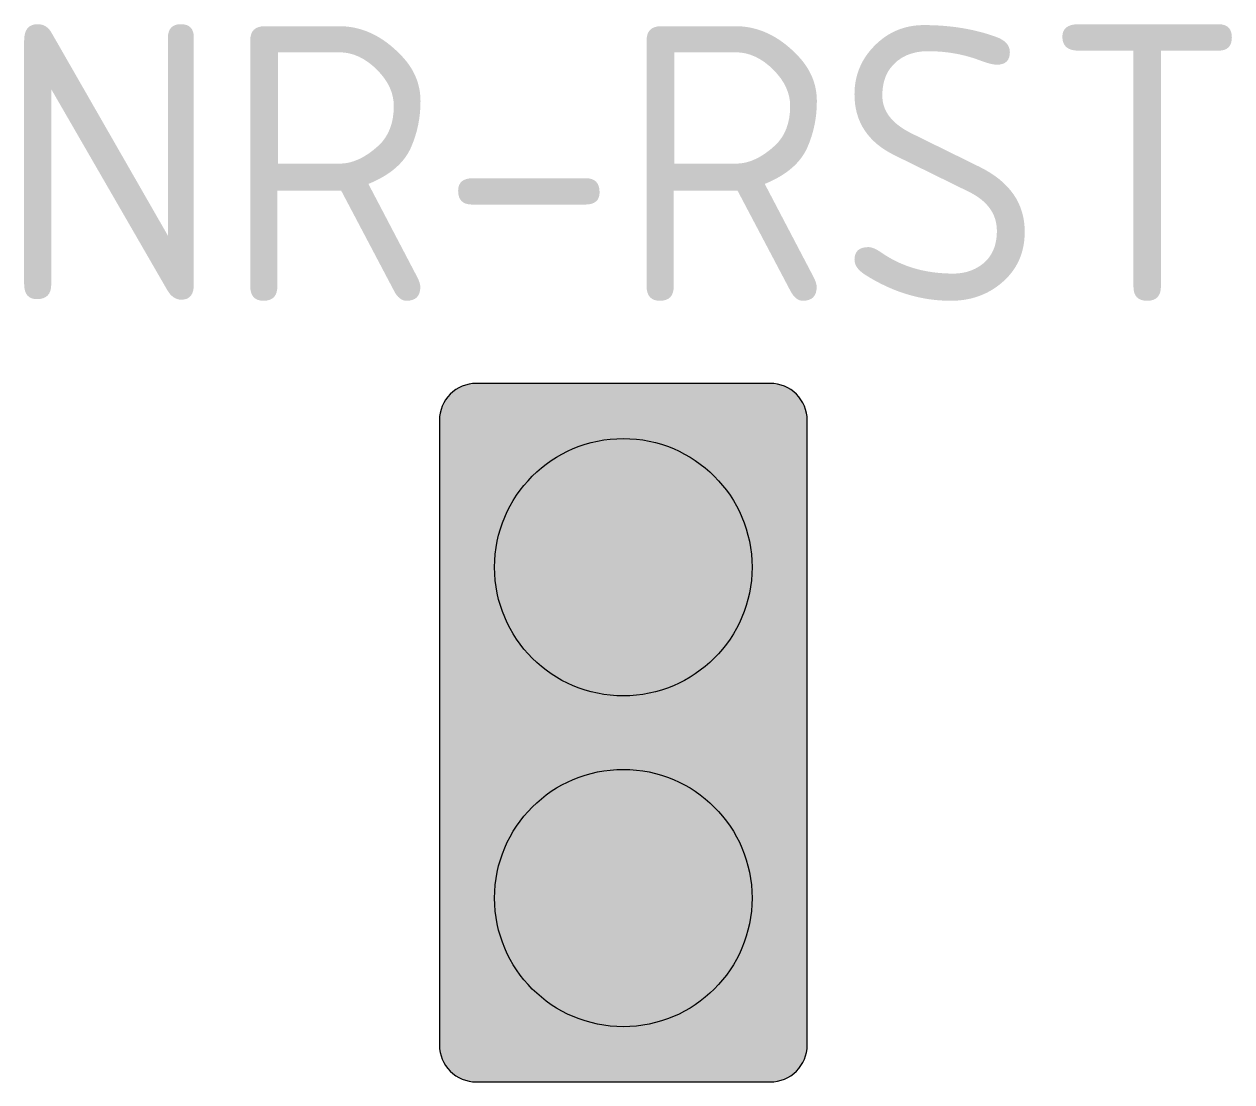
# Model space of a CAD drawing. Header units: metres. Extents: x -5.4 to 5.5, y 0 to 9.6.
import ezdxf
from ezdxf.enums import TextEntityAlignment as Align

# ---------------------------------------------------------------- set-up
doc = ezdxf.new("R2010")
doc.units = ezdxf.units.M
doc.styles.add('NLCS-ISO', font='NLCS-ISO.ttf')

msp = doc.modelspace()

# ---------------------------------------------------------------- hatches: boundary and pattern name
at = {"linetype": 'Continuous', "true_color": 0x0e0e10}
h = msp.add_hatch(color=168, dxfattribs=at)
h.dxf.hatch_style = 1
h.paths.add_polyline_path([(-1.333, 6.333, 0.414214), (-1.667, 6), (-1.667, 0.333, 0.414214), (-1.333, 0), (1.333, 0, 0.414214), (1.667, 0.333), (1.667, 6, 0.414214), (1.333, 6.333)])
h.paths.add_polyline_path([(1.167, 4.667, -1), (-1.167, 4.667, -1)], flags=16)
h.paths.add_polyline_path([(1.167, 1.667, -1), (-1.167, 1.667, -1)], flags=16)
at = {"linetype": 'Continuous', "true_color": 0xbb1e10}
h = msp.add_hatch(color=22, dxfattribs=at)
h.dxf.hatch_style = 1
h.paths.add_polyline_path([(-1.167, 4.667, 1), (1.167, 4.667, 1)])
at = {"linetype": 'Continuous', "true_color": 0x139b48}
h = msp.add_hatch(color=114, dxfattribs=at)
h.dxf.hatch_style = 1
h.paths.add_polyline_path([(1.167, 1.667, 1), (-1.167, 1.667, 1)])

# ---------------------------------------------------------------- linework, layer by layer
at = {"color": 168, "linetype": 'Continuous'}
msp.add_lwpolyline([(-1.333, 0), (1.333, 0, 0.414214), (1.667, 0.333), (1.667, 6, 0.414214), (1.333, 6.333), (-1.333, 6.333, 0.414214), (-1.667, 6), (-1.667, 0.333, 0.414214)], format="xyb", close=True, dxfattribs=at)
at = {"color": 22, "linetype": 'Continuous'}
msp.add_circle((0, 4.667), 1.167, dxfattribs=at)
at = {"color": 114, "linetype": 'Continuous', "true_color": 0x139b48}
msp.add_circle((0, 1.667), 1.167, dxfattribs=at)

# ---------------------------------------------------------------- texts
at = {"style": 'NLCS-ISO'}
msp.add_attdef('NR-RST', text='A.11', height=2.5, dxfattribs=at).set_placement((0, 6.333), align=Align.BOTTOM_CENTER)

doc.saveas('drawing.dxf')
